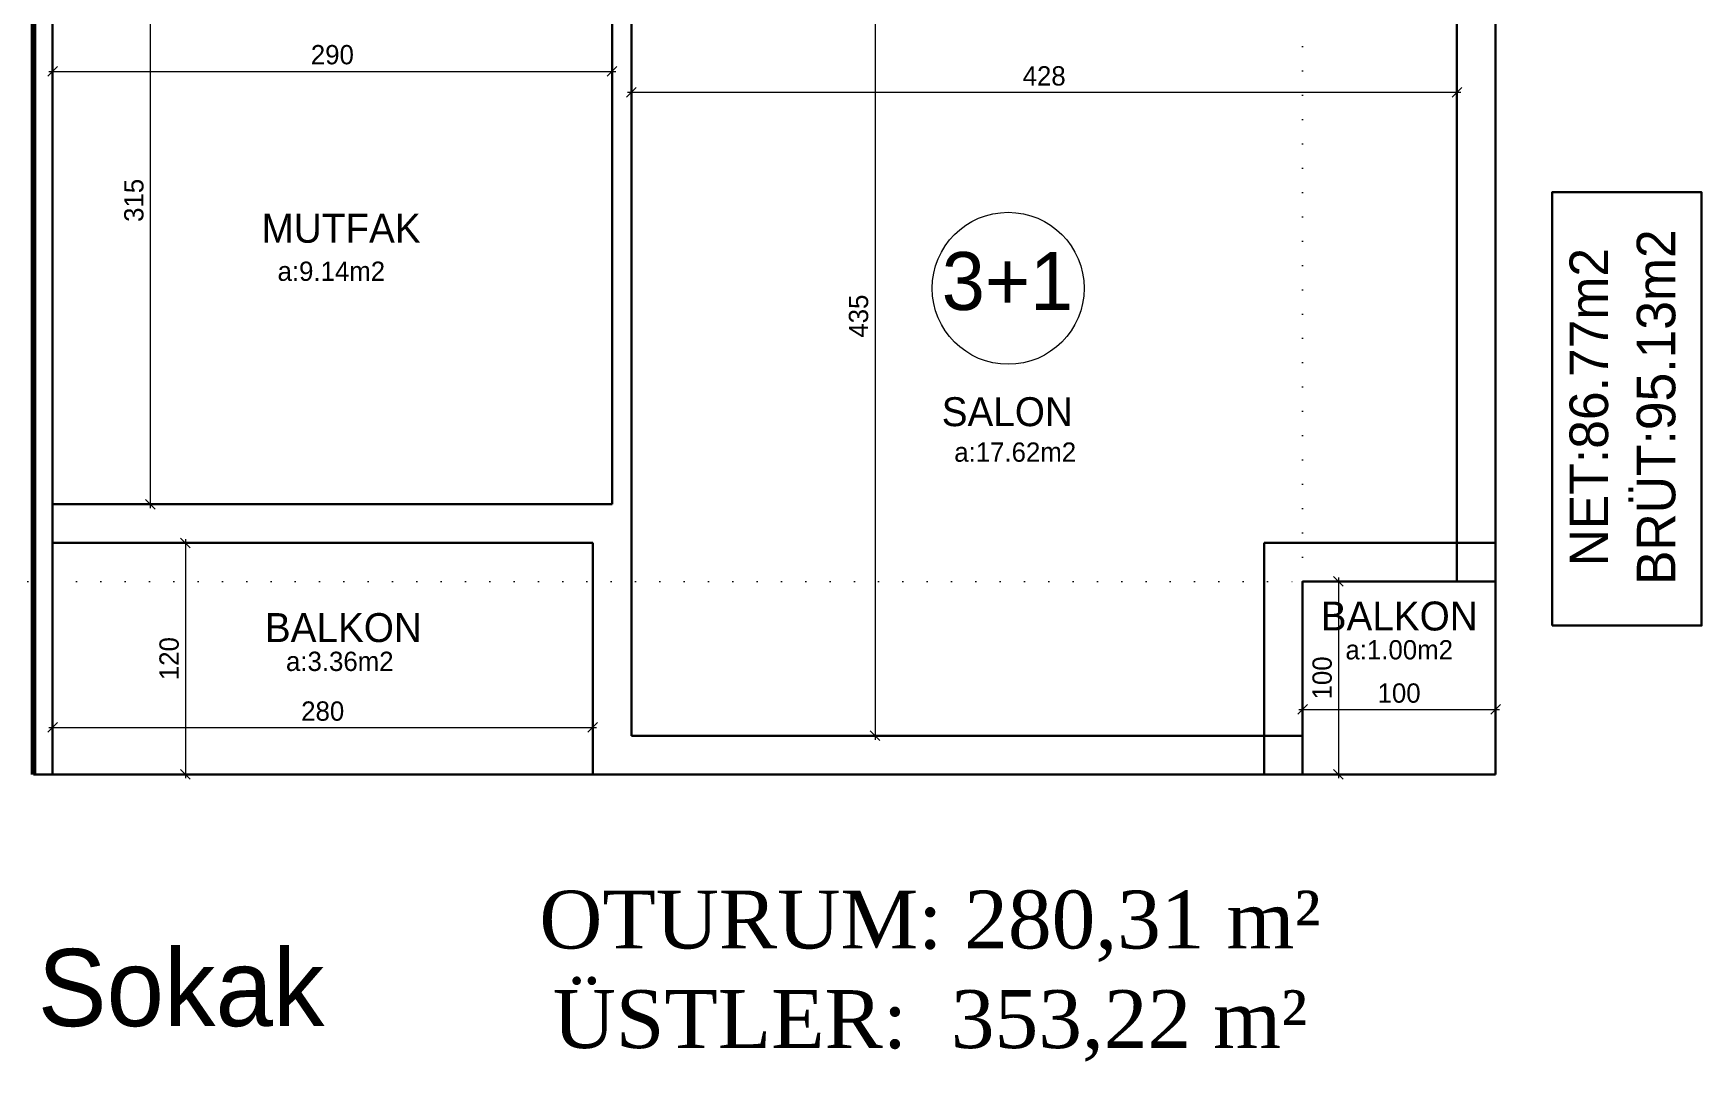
# Model space of a CAD drawing. Header units: centimetres. Extents: x 562865 to 1310255, y -148070 to 32737.
# Drawn here: x 600194 to 601059, y -2050 to -1517 of the extents above; entities that cross this region are included whole.
import ezdxf
from ezdxf.enums import TextEntityAlignment as Align

# ---------------------------------------------------------------- set-up
doc = ezdxf.new("R2010")
doc.units = ezdxf.units.CM
doc.header["$LTSCALE"] = 2.5
doc.linetypes.add('DOT', pattern=[0.25, 0, -0.25])
doc.layers.get('0').update_dxf_attribs({"color": 86})
for name, color, linetype, lineweight in [('ADAKENARI', 18, 'Continuous', 5), ('DUVAR', 4, 'Continuous', 30), ('GÖRÜNÜŞLER', 96, 'Continuous', 25), ('iç ölçü', 106, 'Continuous', 18), ('kolon', 1, 'Continuous', 53), ('Z_YOL_ADI', 7, 'Continuous', 0)]:
    doc.layers.add(name, color=color, linetype=linetype, lineweight=lineweight)
doc.layers.add('alan', color=7, linetype='Continuous')
doc.layers.add('mahal', color=7, linetype='Continuous')
doc.styles.add('autodim', font='times.ttf')
doc.styles.add('PINAR', font='comic.ttf')
doc.dimstyles.new('TEMİZ ÖLÇÜ', dxfattribs={"dimtxt": 10, "dimasz": 5, "dimexe": 1.8, "dimexo": 0.625, "dimgap": 3, "dimtad": 1, "dimdec": 0, "dimrnd": 0.5, "dimzin": 1, "dimdsep": 46, "dimtxsty": 'PINAR', "dimblk": 'OBLIQUE', "dimcen": 0.9, "dimdle": 2, "dimclrd": 256, "dimclre": 256, "dimclrt": 7, "dimadec": 0, "dimazin": 0, "dimtfac": 1, "dimtdec": 0, "dimtofl": 0, "dimtmove": 2, "dimatfit": 2, "dimfxl": 10, "dimfxlon": 1, "dimlwd": -1, "dimlwe": -1, "dimarcsym": 0})

# ---------------------------------------------------------------- blocks, each defined once
blk = doc.blocks.new('_Oblique')
at = {"color": 0, "linetype": 'ByBlock', "lineweight": -2}
blk.add_line((-0.5, -0.5), (0.5, 0.5), dxfattribs=at)
blk = doc.blocks.new('*D176')
at = {"layer": 'Defpoints', "color": 0}
for p in [(600203.95, -1519.43), (600493.95, -1519.43), (600493.95, -1537.16)]:
    blk.add_point(p, dxfattribs=at)
at = {"layer": 'iç ölçü'}
for p, q in [((600201.95, -1537.16), (600495.95, -1537.16)), ((600203.95, -1532.16), (600203.95, -1538.96)), ((600493.95, -1532.16), (600493.95, -1538.96))]:
    blk.add_line(p, q, dxfattribs=at)
at = {"layer": 'iç ölçü', "linetype": 'ByBlock', "xscale": 5, "yscale": 5, "zscale": 5, "rotation": 180}
blk.add_blockref('_Oblique', (600203.95, -1537.16), dxfattribs=at)
at = {"layer": 'iç ölçü', "linetype": 'ByBlock', "xscale": 5, "yscale": 5, "zscale": 5}
blk.add_blockref('_Oblique', (600493.95, -1537.16), dxfattribs=at)
at = {"layer": 'iç ölçü', "color": 7, "insert": (600348.95, -1528.58), "char_height": 10, "attachment_point": 5, "style": 'PINAR'}
blk.add_mtext('290', dxfattribs=at)
blk = doc.blocks.new('*D177')
at = {"layer": 'Defpoints', "color": 0}
for p in [(600336, -1446.52), (600254.58, -1761.52), (600336, -1761.52)]:
    blk.add_point(p, dxfattribs=at)
at = {"layer": 'iç ölçü'}
for p, q in [((600259.58, -1446.52), (600252.78, -1446.52)), ((600254.58, -1444.52), (600254.58, -1763.52)), ((600259.58, -1761.52), (600252.78, -1761.52))]:
    blk.add_line(p, q, dxfattribs=at)
at = {"layer": 'iç ölçü', "linetype": 'ByBlock', "xscale": 5, "yscale": 5, "zscale": 5}
for p, rotation in [((600254.58, -1446.52), 90), ((600254.58, -1761.52), 270)]:
    blk.add_blockref('_Oblique', p, dxfattribs=dict(at, rotation=rotation))
at = {"layer": 'iç ölçü', "color": 7, "insert": (600246.1, -1604.02), "char_height": 10, "attachment_point": 5, "rotation": 90, "style": 'PINAR'}
blk.add_mtext('315', dxfattribs=at)
blk = doc.blocks.new('*D178')
at = {"layer": 'Defpoints', "color": 0}
for p in [(600277.15, -1781.52), (600272.76, -1901.52), (600277.15, -1901.52)]:
    blk.add_point(p, dxfattribs=at)
at = {"layer": 'iç ölçü'}
for p, q in [((600276.53, -1781.52), (600270.96, -1781.52)), ((600272.76, -1779.52), (600272.76, -1903.52)), ((600276.53, -1901.52), (600270.96, -1901.52))]:
    blk.add_line(p, q, dxfattribs=at)
at = {"layer": 'iç ölçü', "linetype": 'ByBlock', "xscale": 5, "yscale": 5, "zscale": 5}
for p, rotation in [((600272.76, -1781.52), 90), ((600272.76, -1901.52), 270)]:
    blk.add_blockref('_Oblique', p, dxfattribs=dict(at, rotation=rotation))
at = {"layer": 'iç ölçü', "color": 7, "insert": (600264.36, -1841.52), "char_height": 10, "attachment_point": 5, "rotation": 90, "style": 'PINAR'}
blk.add_mtext('120', dxfattribs=at)
blk = doc.blocks.new('*D179')
at = {"layer": 'Defpoints', "color": 0}
for p in [(600203.95, -1837.95), (600483.95, -1837.95), (600483.95, -1877.2)]:
    blk.add_point(p, dxfattribs=at)
at = {"layer": 'iç ölçü'}
for p, q in [((600203.95, -1872.2), (600203.95, -1879)), ((600483.95, -1872.2), (600483.95, -1879)), ((600201.95, -1877.2), (600485.95, -1877.2))]:
    blk.add_line(p, q, dxfattribs=at)
at = {"layer": 'iç ölçü', "linetype": 'ByBlock', "xscale": 5, "yscale": 5, "zscale": 5, "rotation": 180}
blk.add_blockref('_Oblique', (600203.95, -1877.2), dxfattribs=at)
at = {"layer": 'iç ölçü', "linetype": 'ByBlock', "xscale": 5, "yscale": 5, "zscale": 5}
blk.add_blockref('_Oblique', (600483.95, -1877.2), dxfattribs=at)
at = {"layer": 'iç ölçü', "color": 7, "insert": (600343.95, -1868.76), "char_height": 10, "attachment_point": 5, "style": 'PINAR'}
blk.add_mtext('280', dxfattribs=at)
blk = doc.blocks.new('*D180')
at = {"layer": 'Defpoints', "color": 0}
for p in [(600676.54, -1446.52), (600630.26, -1881.52), (600676.54, -1881.52)]:
    blk.add_point(p, dxfattribs=at)
at = {"layer": 'iç ölçü'}
for p, q in [((600635.26, -1446.52), (600628.46, -1446.52)), ((600630.26, -1444.52), (600630.26, -1883.52)), ((600635.26, -1881.52), (600628.46, -1881.52))]:
    blk.add_line(p, q, dxfattribs=at)
at = {"layer": 'iç ölçü', "linetype": 'ByBlock', "xscale": 5, "yscale": 5, "zscale": 5}
for p, rotation in [((600630.26, -1446.52), 90), ((600630.26, -1881.52), 270)]:
    blk.add_blockref('_Oblique', p, dxfattribs=dict(at, rotation=rotation))
at = {"layer": 'iç ölçü', "color": 7, "insert": (600621.77, -1664.02), "char_height": 10, "attachment_point": 5, "rotation": 90, "style": 'PINAR'}
blk.add_mtext('435', dxfattribs=at)
blk = doc.blocks.new('*D181')
at = {"layer": 'Defpoints', "color": 0}
for p in [(600931.95, -1548.02), (600503.95, -1549.39), (600931.95, -1549.39)]:
    blk.add_point(p, dxfattribs=at)
at = {"layer": 'iç ölçü'}
for p, q in [((600501.95, -1548.02), (600933.95, -1548.02)), ((600503.95, -1548.76), (600503.95, -1546.22)), ((600931.95, -1548.76), (600931.95, -1546.22))]:
    blk.add_line(p, q, dxfattribs=at)
at = {"layer": 'iç ölçü', "linetype": 'ByBlock', "xscale": 5, "yscale": 5, "zscale": 5, "rotation": 180}
blk.add_blockref('_Oblique', (600503.95, -1548.02), dxfattribs=at)
at = {"layer": 'iç ölçü', "linetype": 'ByBlock', "xscale": 5, "yscale": 5, "zscale": 5}
blk.add_blockref('_Oblique', (600931.95, -1548.02), dxfattribs=at)
at = {"layer": 'iç ölçü', "color": 7, "insert": (600717.95, -1539.56), "char_height": 10, "attachment_point": 5, "style": 'PINAR'}
blk.add_mtext('428', dxfattribs=at)
blk = doc.blocks.new('*D302')
at = {"layer": 'Defpoints', "color": 0}
for p in [(600851.95, -1862.84), (600951.95, -1862.84), (600951.95, -1867.83)]:
    blk.add_point(p, dxfattribs=at)
at = {"layer": 'iç ölçü'}
for p, q in [((600849.95, -1867.83), (600953.95, -1867.83)), ((600851.95, -1863.465), (600851.95, -1869.63)), ((600951.95, -1863.465), (600951.95, -1869.63))]:
    blk.add_line(p, q, dxfattribs=at)
at = {"layer": 'iç ölçü', "linetype": 'ByBlock', "xscale": 5, "yscale": 5, "zscale": 5, "rotation": 180}
blk.add_blockref('_Oblique', (600851.95, -1867.83), dxfattribs=at)
at = {"layer": 'iç ölçü', "linetype": 'ByBlock', "xscale": 5, "yscale": 5, "zscale": 5}
blk.add_blockref('_Oblique', (600951.95, -1867.83), dxfattribs=at)
at = {"layer": 'iç ölçü', "color": 7, "insert": (600901.95, -1859.424046), "char_height": 10, "attachment_point": 5, "style": 'PINAR'}
blk.add_mtext('100', dxfattribs=at)
blk = doc.blocks.new('*D303')
at = {"layer": 'Defpoints', "color": 0}
for p in [(600915.39, -1801.52), (600870.51, -1901.52), (600915.39, -1901.52)]:
    blk.add_point(p, dxfattribs=at)
at = {"layer": 'iç ölçü'}
for p, q in [((600875.51, -1801.52), (600868.71, -1801.52)), ((600870.51, -1799.52), (600870.51, -1903.52)), ((600875.51, -1901.52), (600868.71, -1901.52))]:
    blk.add_line(p, q, dxfattribs=at)
at = {"layer": 'iç ölçü', "linetype": 'ByBlock', "xscale": 5, "yscale": 5, "zscale": 5}
for p, rotation in [((600870.51, -1801.52), 90), ((600870.51, -1901.52), 270)]:
    blk.add_blockref('_Oblique', p, dxfattribs=dict(at, rotation=rotation))
at = {"layer": 'iç ölçü', "color": 7, "insert": (600862.1, -1851.52), "char_height": 10, "attachment_point": 5, "rotation": 90, "style": 'PINAR'}
blk.add_mtext('100', dxfattribs=at)

msp = doc.modelspace()

# ---------------------------------------------------------------- linework, layer by layer
at = {"layer": 'ADAKENARI', "color": 2, "linetype": 'DOT', "ltscale": 20}
msp.add_lwpolyline([(600851.95, 328.48), (599535.95, 328.48), (599535.95, -1801.52), (600851.95, -1801.52)], close=True, dxfattribs=at)
at = {"layer": 'DUVAR'}
for p, q in [((600951.95, -1901.52), (600951.95, 428.48)), ((600931.95, -1801.52), (600931.95, 328.48)), ((600203.95, -1066.52), (600203.95, -1901.52)), ((600503.95, -1436.52), (600503.95, -1881.52)), ((600493.95, -1446.52), (600493.95, -1761.52)), ((600493.95, -1761.52), (600203.95, -1761.52)), ((600483.95, -1781.52), (600203.95, -1781.52)), ((600483.95, -1781.52), (600483.95, -1901.52)), ((600831.95, -1781.52), (600831.95, -1901.52)), ((600831.95, -1781.52), (600951.95, -1781.52)), ((600851.95, -1801.52), (600851.95, -1901.52)), ((600851.95, -1801.52), (600951.95, -1801.52)), ((600503.95, -1881.52), (600851.95, -1881.52)), ((600193.95, -1901.52), (600951.95, -1901.52))]:
    msp.add_line(p, q, dxfattribs=at)
at = {"layer": 'GÖRÜNÜŞLER', "lineweight": 30}
msp.add_lwpolyline([(600981.22, -1824.35), (600981.22, -1599.77), (601058.79, -1599.77), (601058.79, -1824.35)], close=True, dxfattribs=at)
at = {"layer": 'iç ölçü'}
msp.add_circle((600699.29, -1649.6), 39.38, dxfattribs=at)
at = {"layer": 'kolon', "color": 6, "lineweight": 140}
msp.add_line((600193.95, -1056.52), (600193.95, -1901.52), dxfattribs=at)

# ---------------------------------------------------------------- texts
at = {"layer": 'alan', "lineweight": 90, "style": 'PINAR'}
for s, p in [('BRÜT:95.13m2', (601045.15, -1711.19)), ('NET:86.77m2', (601010.31, -1711.19))]:
    msp.add_text(s, height=20, rotation=90, dxfattribs=at).set_placement(p, align=Align.CENTER)
at = {"layer": 'alan', "style": 'PINAR'}
for s, p in [('a:9.14m2', (600348.42, -1645.74)), ('a:17.62m2', (600702.93, -1739.48)), ('a:1.00m2', (600902.01, -1841.93)), ('a:3.36m2 ', (600354.65, -1847.92))]:
    msp.add_text(s, height=10, dxfattribs=at).set_placement(p, align=Align.CENTER)
at = {"layer": 'mahal'}
for s, height, style, p in [('MUTFAK', 15, 'PINAR', (600353.49, -1625.99)), ('3+1', 30, 'PINAR', (600698.91, -1660.82)), ('SALON', 15, 'PINAR', (600698.84, -1721.04)), ('BALKON', 15, 'PINAR', (600902.01, -1826.93)), ('BALKON', 15, 'PINAR', (600354.65, -1832.92)), ('OTURUM: 280,31 m²', 30, 'autodim', (600658.76, -1991.72)), ('ÜSTLER:  353,22 m²', 30, 'autodim', (600658.76, -2043.32))]:
    msp.add_text(s, height=height, dxfattribs=dict(at, style=style)).set_placement(p, align=Align.CENTER)
at = {"layer": 'Z_YOL_ADI', "style": 'PINAR'}
msp.add_text('HAYDAR PAŞA Sokak', height=40, dxfattribs=at).set_placement((599800.88, -2031.98))

# ---------------------------------------------------------------- dimensions: what is measured, and where the dimension line sits
at = {"layer": 'iç ölçü'}
for base, p1, p2, picture, middle in [((600254.58, -1761.52), (600336, -1446.52), (600336, -1761.52), '*D177', (600246.1, -1604.02)), ((600630.26, -1881.52), (600676.54, -1446.52), (600676.54, -1881.52), '*D180', (600621.77, -1664.02)), ((600272.76, -1901.52), (600277.15, -1781.52), (600277.15, -1901.52), '*D178', (600264.36, -1841.52)), ((600870.51, -1901.52), (600915.39, -1801.52), (600915.39, -1901.52), '*D303', (600862.1, -1851.52))]:
    dim = msp.add_linear_dim(base=base, p1=p1, p2=p2, angle=90, dimstyle='TEMİZ ÖLÇÜ', override={"dimfxl": 5, "dimarcsym": 1}, dxfattribs=at)
    dim.commit()
    dim.dimension.update_dxf_attribs({"geometry": picture, "text_midpoint": middle})
for base, p1, p2, picture, middle in [((600493.95, -1537.16), (600203.95, -1519.43), (600493.95, -1519.43), '*D176', (600348.95, -1528.58)), ((600931.95, -1548.02), (600503.95, -1549.39), (600931.95, -1549.39), '*D181', (600717.95, -1539.56)), ((600483.95, -1877.2), (600203.95, -1837.95), (600483.95, -1837.95), '*D179', (600343.95, -1868.76)), ((600951.95, -1867.83), (600851.95, -1862.84), (600951.95, -1862.84), '*D302', (600901.95, -1859.42))]:
    dim = msp.add_linear_dim(base=base, p1=p1, p2=p2, dimstyle='TEMİZ ÖLÇÜ', override={"dimfxl": 5, "dimarcsym": 1}, dxfattribs=at)
    dim.commit()
    dim.dimension.update_dxf_attribs({"geometry": picture, "text_midpoint": middle})

doc.saveas('drawing.dxf')
